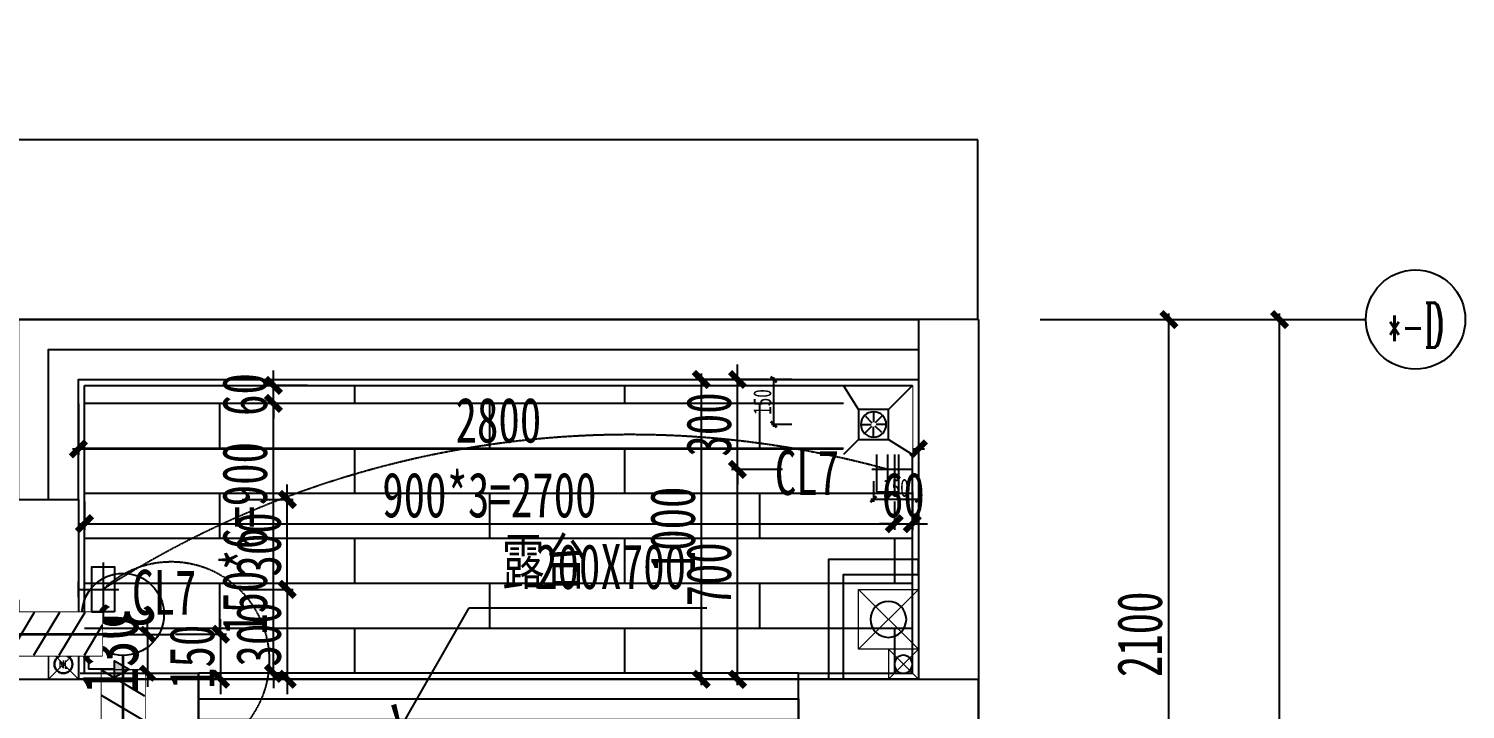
# Model space of a CAD drawing. Extents: x -255202 to 66368, y -6372500 to 603.
# Drawn here: x 61580 to 66368, y -3254287 to -3252017 of the extents above; entities that cross this region are included whole.
import ezdxf
from ezdxf.enums import TextEntityAlignment as Align
from ezdxf.xclip import XClip

# ---------------------------------------------------------------- set-up
doc = ezdxf.new("R2010")
doc.units = 0
doc.header["$LTSCALE"] = 10
doc.header["$MEASUREMENT"] = 0
doc.header["$XCLIPFRAME"] = 2
for name, pattern in [('__DASH', [0.35, 0.25, -0.1]), ('CONTINOUS', [0]), ('DOTE', [2.42, 2, -0.2, 0.02, -0.2]), ('HIDDEN', [0.375, 0.25, -0.125])]:
    doc.linetypes.add(name, pattern=pattern)
for name, color, linetype in [('A-DIM（轴号轴线尺寸）', 3, 'Continuous'), ('A-TEXT（房间空间名称）', 67, 'Continuous'), ('A-WALL（砌体墙）', 7, 'Continuous'), ('A-WIND（门窗）', 8, 'Continuous'), ('A-墙体完成面', 15, 'Continuous'), ('A-门', 251, 'Continuous'), ('AXIS_TEXT', 7, 'Continuous'), ('D-地面材料', 250, 'Continuous'), ('DIM-排水定位', 149, 'Continuous'), ('DIM-灯具定位', 149, 'Continuous'), ('DIM【标注】', 149, 'Continuous'), ('D地面材料标注', 7, 'Continuous'), ('E-开关示意', 34, 'Continuous'), ('G-BEAM_CON', 4, 'Continuous'), ('J-地漏', 67, 'Continuous'), ('J-空调外机', 48, 'HIDDEN'), ('J孔洞标注', 149, 'Continuous'), ('L~2D$0$A-EQU-water(水留洞及注释)', 140, 'Continuous'), ('T-天花造型', 45, 'Continuous'), ('T-灯具、灯带', 13, 'Continuous'), ('W-文字', 67, 'Continuous'), ('墙体定位图', 7, 'Continuous'), ('孔洞', 53, 'Continuous'), ('孔洞标注', 58, 'Continuous'), ('改BL1~2D$0$0-百叶', 2, 'Continuous'), ('改BL1~2D$0$A-EQU-water(水留洞及注释)', 140, 'Continuous'), ('改L~2D$0$0-装饰构件', 32, 'Continuous'), ('改L~2D$0$0-铝板-粗', 140, 'Continuous'), ('改L~2D$0$A-LINE-sec（面层剖线）', 15, 'Continuous')]:
    doc.layers.add(name, color=color, linetype=linetype)
doc.layers.add('L~2D$0$-GPS-辅助', color=252, linetype='Continuous', lineweight=18, plot=False)
doc.layers.add('改BL1~2D$0$-GPS-辅助', color=252, linetype='Continuous', lineweight=18, plot=False)
doc.layers.add('改BL1~2D$0$GPS-辅助', color=252, linetype='Continuous', lineweight=18)
doc.styles.add('_TCH_AXIS', font='COMPLEX', dxfattribs={"bigfont": 'GBCBIG'})
doc.styles.add('arch', font='romans.shx', dxfattribs={"width": 0.75})
doc.styles.add('COMPLEX', font='COMPLEX')
doc.styles.add('L~2D$0$_TCH_DIM', font='SIMPLEX', dxfattribs={"bigfont": 'GBCBIG'})
doc.styles.add('样式222', font='', dxfattribs={"width": 0.7})
doc.styles.add('细黑体', font='', dxfattribs={"width": 0.7})
doc.styles.get('样式222').set_extended_font_data('STXihei')
doc.styles.get('细黑体').set_extended_font_data('STXihei')
doc.dimstyles.new('DK-50', dxfattribs={"dimscale": 50, "dimtxt": 3, "dimasz": 1, "dimexe": 0.4, "dimexo": 0.4, "dimgap": 0.4, "dimtad": 1, "dimtoh": 1, "dimdec": 0, "dimrnd": 5, "dimdsep": 46, "dimtxsty": '样式222', "dimblk": 'ARCHTICK', "dimcen": 3, "dimdle": 0.4, "dimclrd": 149, "dimclre": 149, "dimclrt": 149, "dimadec": 0, "dimazin": 0, "dimtfac": 1, "dimtdec": 0, "dimtix": 1, "dimtmove": 2, "dimatfit": 3, "dimldrblk": 'ARCHTICK', "dimfxl": 3, "dimfxlon": 1, "dimtvp": 1, "dimtolj": 1, "dimtzin": 0, "dimarcsym": 0})
doc.dimstyles.new('TC-DIM', dxfattribs={"dimscale": 0, "dimtxt": 2.5, "dimasz": 1.2, "dimexe": 1.2, "dimexo": 0, "dimgap": 0.5, "dimtad": 1, "dimdec": 0, "dimlfac": -1, "dimzin": 9, "dimdsep": 46, "dimtxsty": 'arch', "dimblk1": 'ARCHTICK', "dimblk2": 'ARCHTICK', "dimsah": 1, "dimcen": 2, "dimdle": 1.2, "dimclrd": 67, "dimclre": 67, "dimclrt": 67, "dimadec": 0, "dimazin": 0, "dimtfac": 1, "dimtdec": 0, "dimtmove": 0, "dimatfit": 3, "dimldrblk": 'ARCHTICK', "dimfxl": 8, "dimtolj": 1, "dimtzin": 0, "dimarcsym": 0})
doc.dimstyles.new('副本 DK-20', dxfattribs={"dimscale": 20, "dimtxt": 3, "dimasz": 1, "dimexe": 0.4, "dimexo": 0.4, "dimgap": 0.4, "dimtad": 1, "dimtoh": 1, "dimdec": 0, "dimrnd": 5, "dimdsep": 46, "dimtxsty": '样式222', "dimblk": 'ARCHTICK', "dimcen": 3, "dimdle": 0.4, "dimclrd": 149, "dimclre": 149, "dimclrt": 149, "dimadec": 0, "dimazin": 0, "dimtfac": 1, "dimtdec": 0, "dimtix": 1, "dimtmove": 2, "dimatfit": 3, "dimldrblk": 'ARCHTICK', "dimfxl": 3, "dimfxlon": 1, "dimtvp": 1, "dimtolj": 1, "dimtzin": 0, "dimarcsym": 0})
doc.dimstyles.new('副本 DK-75', dxfattribs={"dimscale": 75, "dimtxt": 2.5, "dimasz": 0.6, "dimexe": 1, "dimexo": 1, "dimgap": 0.4, "dimtad": 1, "dimdec": 0, "dimrnd": 5, "dimdsep": 46, "dimtxsty": '样式222', "dimblk": 'ARCHTICK', "dimcen": 3, "dimdle": 0.4, "dimclrd": 149, "dimclre": 149, "dimclrt": 149, "dimadec": 0, "dimazin": 0, "dimtfac": 1, "dimtdec": 0, "dimtix": 1, "dimtmove": 2, "dimatfit": 3, "dimldrblk": 'ARCHTICK', "dimfxl": 3, "dimfxlon": 1, "dimtvp": 1, "dimtolj": 1, "dimtzin": 0, "dimarcsym": 0})

# ---------------------------------------------------------------- blocks, each defined once
blk = doc.blocks.new('A$C7E17796C')
at = {"layer": 'T-灯具、灯带'}
for p, q in [((60, 0), (60, 270)), ((240, 165), (-120, 165)), ((7.5, 0), (112.5, 0))]:
    blk.add_line(p, q, dxfattribs=at)
blk.add_lwpolyline([(-90, 240), (-90, 90), (210, 90), (210, 240)], close=True, dxfattribs=at)
blk = doc.blocks.new('_ArchTick')
at = {"color": 0, "linetype": 'ByBlock', "const_width": 0.4}
blk.add_lwpolyline([(-0.5, -0.5), (0.5, 0.5)], dxfattribs=at)
blk = doc.blocks.new('*D199')
at = {"layer": 'Defpoints', "color": 0, "transparency": 16777216}
for p in [(63942.1, -3253487), (64390.1, -3253487), (64098.3, -3254187)]:
    blk.add_point(p, dxfattribs=at)
at = {"layer": 'DIM-灯具定位', "color": 149, "lineweight": -2, "transparency": 16777216}
for p, q in [((64092.1, -3253487), (63922.1, -3253487)), ((63942.1, -3254207), (63942.1, -3253467)), ((64078.3, -3254187), (63922.1, -3254187))]:
    blk.add_line(p, q, dxfattribs=at)
at = {"layer": 'DIM-灯具定位', "color": 149, "lineweight": -2, "transparency": 16777216, "xscale": 50, "yscale": 50, "zscale": 50}
for p, rotation in [((63942.1, -3253487), 90), ((63942.1, -3254187), 270)]:
    blk.add_blockref('_ArchTick', p, dxfattribs=dict(at, rotation=rotation))
at = {"layer": 'DIM-灯具定位', "color": 149, "transparency": 16777216, "insert": (63847.1, -3253837), "char_height": 150, "attachment_point": 5, "rotation": 90, "style": '样式222'}
blk.add_mtext('\\A1;700', dxfattribs=at)
blk = doc.blocks.new('*D200')
at = {"layer": 'Defpoints', "color": 0, "transparency": 16777216}
for p in [(63942.1, -3253187), (64098.3, -3253187), (64390.1, -3253487)]:
    blk.add_point(p, dxfattribs=at)
at = {"layer": 'DIM-灯具定位', "color": 149, "lineweight": -2, "transparency": 16777216}
for p, q in [((63942.1, -3253187), (63942.1, -3253137)), ((64078.3, -3253187), (63922.1, -3253187)), ((63942.1, -3253487), (63942.1, -3253187)), ((64092.1, -3253487), (63922.1, -3253487)), ((63942.1, -3253487), (63942.1, -3253537))]:
    blk.add_line(p, q, dxfattribs=at)
at = {"layer": 'DIM-灯具定位', "color": 149, "lineweight": -2, "transparency": 16777216, "xscale": 50, "yscale": 50, "zscale": 50}
for p, rotation in [((63942.1, -3253187), 270), ((63942.1, -3253487), 90)]:
    blk.add_blockref('_ArchTick', p, dxfattribs=dict(at, rotation=rotation))
at = {"layer": 'DIM-灯具定位', "color": 149, "transparency": 16777216, "insert": (63847.1, -3253337), "char_height": 150, "attachment_point": 5, "rotation": 90, "style": '样式222'}
blk.add_mtext('\\A1;300', dxfattribs=at)
blk = doc.blocks.new('*U92')
at = {"color": 48}
blk.add_lwpolyline([(22.3, -11.7), (22.3, 68.3), (242.3, 68.3), (242.3, -11.7)], close=True, dxfattribs=at)
blk.add_wipeout([(22.3, -11.7), (22.3, 68.3), (242.3, 68.3), (242.3, -11.7)])
at = {"color": 48, "const_width": 5}
blk.add_lwpolyline([(-4.9, 28.8), (289.2, 28.8)], dxfattribs=at)
blk = doc.blocks.new('主卧室孔洞')
at = {"color": 1, "xscale": -1, "rotation": 180}
blk.add_blockref('*U92', (270.8, -8599.9), dxfattribs=at)
at = {"color": 48, "linetype": 'ByBlock'}
for p, q in [((341, -8588.2), (293.1, -8668.2)), ((387.6, -8588.2), (339.7, -8668.2)), ((434.2, -8588.2), (386.3, -8668.2)), ((480.8, -8588.2), (432.9, -8668.2)), ((513.1, -8612.2), (479.6, -8668.2))]:
    blk.add_line(p, q, dxfattribs=at)
blk = doc.blocks.new('WDD')
at = {"layer": '孔洞', "color": 48, "linetype": 'ByBlock', "xscale": 1.80468753947396, "yscale": 1.80468753947396, "zscale": 1.80468753947396}
blk.add_blockref('主卧室孔洞', (-180206.8, -3307052.6, -6.9), dxfattribs=at)
at = {"layer": '孔洞', "color": 48, "linetype": 'ByBlock'}
blk.add_circle((-179863.9, -3322624.7, -6.9), 136.9, dxfattribs=at)
blk = doc.blocks.new('REWDD')
at = {"layer": '孔洞', "color": 48, "style": '样式222', "width": 0.7}
blk.add_text('3', height=187.5, rotation=90, dxfattribs=at).set_placement((-220551.7, -3336586.2), align=Align.RIGHT)
at = {"layer": '孔洞', "linetype": 'ByBlock', "rotation": 90}
blk.add_blockref('WDD', (-3543256.5, -3156772.4, 6.9), dxfattribs=at)
blk = doc.blocks.new('EREDD')
at = {"layer": 'J-空调外机', "linetype": 'ByBlock', "rotation": 270}
blk.add_blockref('REWDD', (3407581.4, -3474589.5), dxfattribs=at)
blk = doc.blocks.new('*D286')
at = {"layer": 'Defpoints', "color": 0, "transparency": 16777216}
for p in [(61594.5, -3254037), (61594.5, -3254167), (61975.5, -3254167)]:
    blk.add_point(p, dxfattribs=at)
at = {"layer": 'J孔洞标注', "color": 149, "lineweight": -2, "transparency": 16777216}
for p, q in [((61975.5, -3254037), (61975.5, -3253992)), ((61750.5, -3254037), (62050.5, -3254037)), ((61975.5, -3254037), (61975.5, -3254167)), ((61750.5, -3254167), (62050.5, -3254167)), ((61975.5, -3254167), (61975.5, -3254212))]:
    blk.add_line(p, q, dxfattribs=at)
at = {"layer": 'J孔洞标注', "color": 149, "lineweight": -2, "transparency": 16777216, "xscale": 45, "yscale": 45, "zscale": 45}
for p, rotation in [((61975.5, -3254037), 270), ((61975.5, -3254167), 90)]:
    blk.add_blockref('_ArchTick', p, dxfattribs=dict(at, rotation=rotation))
at = {"layer": 'J孔洞标注', "color": 149, "transparency": 16777216, "insert": (61851.8, -3254102), "char_height": 187.5, "attachment_point": 5, "rotation": 90, "style": '样式222'}
blk.add_mtext('\\A1;130', dxfattribs=at)
blk = doc.blocks.new('L~2D$0$A$C0B5C7788')
at = {"layer": 'L~2D$0$-GPS-辅助'}
for p, q in [((-100, 100), (100, -100)), ((100, 100), (-100, -100))]:
    blk.add_line(p, q, dxfattribs=at)
blk.add_lwpolyline([(-100, -100), (100, -100), (100, 100), (-100, 100)], close=True, dxfattribs=at)
blk = doc.blocks.new('z')
at = {"color": 67}
blk.add_line((0, 0), (-1, 0), dxfattribs=at)
blk.add_lwpolyline([(-0.972, 0.974, 0.299, 0.174, 0), (0, 0, 0.174, 0.299, 0), (-0.972, -0.974, 0.299, 0.299, 0)], format="xyseb", dxfattribs=at)
blk = doc.blocks.new('*D685')
at = {"layer": 'Defpoints', "color": 0, "transparency": 16777216}
for p in [(59145.1, 0), (59145.1, 0), (62145.1, -3265087)]:
    blk.add_point(p, dxfattribs=at)
at = {"layer": '墙体定位图', "color": 149, "lineweight": -2, "transparency": 16777216}
for p, q in [((62165.1, 0), (59125.1, 0)), ((59145.1, 0), (59145.1, 20)), ((62145.1, -150), (62145.1, 20))]:
    blk.add_line(p, q, dxfattribs=at)
at = {"layer": '墙体定位图', "color": 149, "lineweight": -2, "transparency": 16777216, "xscale": 50, "yscale": 50, "zscale": 50, "rotation": 180}
blk.add_blockref('_ArchTick', (59145.1, 0), dxfattribs=at)
at = {"layer": '墙体定位图', "color": 149, "lineweight": -2, "transparency": 16777216, "xscale": 50, "yscale": 50, "zscale": 50}
blk.add_blockref('_ArchTick', (62145.1, 0), dxfattribs=at)
at = {"layer": '墙体定位图', "color": 149, "transparency": 16777216, "insert": (60645.1, 95), "char_height": 150, "attachment_point": 5, "style": '样式222'}
blk.add_mtext('\\A1;3000', dxfattribs=at)
blk = doc.blocks.new('*D695')
at = {"layer": 'Defpoints', "color": 0, "transparency": 16777216}
for p in [(61545.1, 230.9), (62645.1, 0), (61545.1, -3260687.1)]:
    blk.add_point(p, dxfattribs=at)
at = {"layer": '墙体定位图', "color": 149, "lineweight": -2, "transparency": 16777216}
for p, q in [((61545.1, 80.9), (61545.1, 250.9)), ((62645.1, 80.9), (62645.1, 250.9)), ((62665.1, 230.9), (61525.1, 230.9))]:
    blk.add_line(p, q, dxfattribs=at)
at = {"layer": '墙体定位图', "color": 149, "lineweight": -2, "transparency": 16777216, "xscale": 50, "yscale": 50, "zscale": 50, "rotation": 180}
blk.add_blockref('_ArchTick', (61545.1, 230.9), dxfattribs=at)
at = {"layer": '墙体定位图', "color": 149, "lineweight": -2, "transparency": 16777216, "xscale": 50, "yscale": 50, "zscale": 50}
blk.add_blockref('_ArchTick', (62645.1, 230.9), dxfattribs=at)
at = {"layer": '墙体定位图', "color": 149, "transparency": 16777216, "insert": (62095.1, 325.9), "char_height": 150, "attachment_point": 5, "style": '样式222'}
blk.add_mtext('\\A1;1100', dxfattribs=at)
blk = doc.blocks.new('*D699')
at = {"layer": 'Defpoints', "color": 0, "transparency": 16777216}
for p in [(62845.1, 0), (62845.1, -3259988.5), (64425.1, -3260087)]:
    blk.add_point(p, dxfattribs=at)
at = {"layer": '墙体定位图', "color": 149, "lineweight": -2, "transparency": 16777216}
for p, q in [((62845.1, -3259838.5), (62845.1, -3260008.5)), ((64445.1, -3259988.5), (62825.1, -3259988.5)), ((64425.1, -3260067), (64425.1, -3259968.5))]:
    blk.add_line(p, q, dxfattribs=at)
at = {"layer": '墙体定位图', "color": 149, "lineweight": -2, "transparency": 16777216, "xscale": 50, "yscale": 50, "zscale": 50, "rotation": 180}
blk.add_blockref('_ArchTick', (62845.1, -3259988.5), dxfattribs=at)
at = {"layer": '墙体定位图', "color": 149, "lineweight": -2, "transparency": 16777216, "xscale": 50, "yscale": 50, "zscale": 50}
blk.add_blockref('_ArchTick', (64425.1, -3259988.5), dxfattribs=at)
at = {"layer": '墙体定位图', "color": 149, "transparency": 16777216, "insert": (63635.1, -3259893.5), "char_height": 150, "attachment_point": 5, "style": '样式222'}
blk.add_mtext('\\A1;1580', dxfattribs=at)
blk = doc.blocks.new('*D714')
at = {"layer": 'Defpoints', "color": 0, "transparency": 16777216}
for p in [(61745.1, -3253189), (64545.1, -3253189), (64545.1, -3253418.5)]:
    blk.add_point(p, dxfattribs=at)
at = {"layer": '墙体定位图', "color": 149, "lineweight": -2, "transparency": 16777216}
for p, q in [((61745.1, -3253268.5), (61745.1, -3253438.5)), ((64545.1, -3253268.5), (64545.1, -3253438.5)), ((61725.1, -3253418.5), (64565.1, -3253418.5))]:
    blk.add_line(p, q, dxfattribs=at)
at = {"layer": '墙体定位图', "color": 149, "lineweight": -2, "transparency": 16777216, "xscale": 50, "yscale": 50, "zscale": 50, "rotation": 180}
blk.add_blockref('_ArchTick', (61745.1, -3253418.5), dxfattribs=at)
at = {"layer": '墙体定位图', "color": 149, "lineweight": -2, "transparency": 16777216, "xscale": 50, "yscale": 50, "zscale": 50}
blk.add_blockref('_ArchTick', (64545.1, -3253418.5), dxfattribs=at)
at = {"layer": '墙体定位图', "color": 149, "transparency": 16777216, "insert": (63145.1, -3253323.5), "char_height": 150, "attachment_point": 5, "style": '样式222'}
blk.add_mtext('\\A1;2800', dxfattribs=at)
blk = doc.blocks.new('*D724')
at = {"layer": 'Defpoints', "color": 0, "transparency": 16777216}
for p in [(61345.1, -3253787), (61545.1, -3253787), (61345.1, -3254071.5)]:
    blk.add_point(p, dxfattribs=at)
at = {"layer": '墙体定位图', "color": 149, "lineweight": -2, "transparency": 16777216}
for p, q in [((61345.1, -3253921.5), (61345.1, -3254091.5)), ((61545.1, -3253921.5), (61545.1, -3254091.5)), ((61345.1, -3254071.5), (61295.1, -3254071.5)), ((61545.1, -3254071.5), (61345.1, -3254071.5)), ((61545.1, -3254071.5), (61595.1, -3254071.5))]:
    blk.add_line(p, q, dxfattribs=at)
at = {"layer": '墙体定位图', "color": 149, "lineweight": -2, "transparency": 16777216, "xscale": 50, "yscale": 50, "zscale": 50}
blk.add_blockref('_ArchTick', (61345.1, -3254071.5), dxfattribs=at)
at = {"layer": '墙体定位图', "color": 149, "lineweight": -2, "transparency": 16777216, "xscale": 50, "yscale": 50, "zscale": 50, "rotation": 180}
blk.add_blockref('_ArchTick', (61545.1, -3254071.5), dxfattribs=at)
at = {"layer": '墙体定位图', "color": 149, "transparency": 16777216, "insert": (61445.1, -3253976.5), "char_height": 150, "attachment_point": 5, "style": '样式222'}
blk.add_mtext('\\A1;200', dxfattribs=at)
blk = doc.blocks.new('*U592')
at = {"layer": '改L~2D$0$0-装饰构件'}
for p, q in [((75, 900), (75, -900)), ((125, 900), (125, -900))]:
    blk.add_line(p, q, dxfattribs=at)
at = {"layer": '改L~2D$0$A-LINE-sec（面层剖线）'}
blk.add_lwpolyline([(-125, 900), (-25, 800), (75, -900)], dxfattribs=at)
blk = doc.blocks.new('*U593')
at = {"color": 0, "linetype": 'ByBlock', "lineweight": -2}
blk.add_blockref('*U592', (-2500, 0), dxfattribs=at)
blk = doc.blocks.new('改L~2D$0$A$C49EA4756')
at = {"layer": '改L~2D$0$0-铝板-粗'}
for points in [[(-6200, 2600), (0, 2600), (0, 0), (-6200, 0)], [(-6000, 2000), (-200, 2000), (-200, 200), (-6000, 200)]]:
    blk.add_lwpolyline(points, close=True, dxfattribs=at)
blk.add_blockref('*U593', (-450, 1100))
blk = doc.blocks.new('*D923')
at = {"layer": 'Defpoints', "color": 0, "transparency": 16777216}
for p in [(63821.7, -3253187), (64213.2, -3253187), (64145.1, -3254187)]:
    blk.add_point(p, dxfattribs=at)
at = {"layer": '墙体定位图', "color": 149, "lineweight": -2, "transparency": 16777216}
for p, q in [((63971.7, -3253187), (63801.7, -3253187)), ((63821.7, -3254207), (63821.7, -3253167)), ((63971.7, -3254187), (63801.7, -3254187))]:
    blk.add_line(p, q, dxfattribs=at)
at = {"layer": '墙体定位图', "color": 149, "lineweight": -2, "transparency": 16777216, "xscale": 50, "yscale": 50, "zscale": 50}
for p, rotation in [((63821.7, -3253187), 90), ((63821.7, -3254187), 270)]:
    blk.add_blockref('_ArchTick', p, dxfattribs=dict(at, rotation=rotation))
at = {"layer": '墙体定位图', "color": 149, "transparency": 16777216, "insert": (63726.7, -3253687), "char_height": 150, "attachment_point": 5, "rotation": 90, "style": '样式222'}
blk.add_mtext('\\A1;1000', dxfattribs=at)
blk = doc.blocks.new('67I7UY')
at = {"color": 67, "linetype": 'ByBlock'}
for p, q in [((49121.653, -8573.512), (49123.653, -8573.512)), ((49121.653, -8575.512), (49121.653, -8573.512)), ((49123.653, -8573.512), (49123.653, -8575.512)), ((49123.653, -8575.512), (49121.653, -8575.512))]:
    blk.add_line(p, q, dxfattribs=at)
at = {"color": 8}
for p, q in [((49121.895, -8574.515), (49122.509, -8574.515)), ((49122.122, -8573.967), (49122.556, -8574.401)), ((49122.122, -8575.062), (49122.556, -8574.628)), ((49122.669, -8573.74), (49122.669, -8574.354)), ((49122.669, -8575.289), (49122.669, -8574.675)), ((49123.217, -8573.967), (49122.783, -8574.401)), ((49123.217, -8575.062), (49122.783, -8574.628)), ((49123.443, -8574.515), (49122.83, -8574.515))]:
    blk.add_line(p, q, dxfattribs=at)
at = {"color": 67}
blk.add_circle((49122.669, -8574.515), 0.845, dxfattribs=at)
blk = doc.blocks.new('改BL1~2D$0$A$C0B5C7788')
at = {"layer": '改BL1~2D$0$GPS-辅助'}
for p, q in [((-100, 100), (100, -100)), ((100, 100), (-100, -100))]:
    blk.add_line(p, q, dxfattribs=at)
blk.add_lwpolyline([(-100, -100), (100, -100), (100, 100), (-100, 100)], close=True, dxfattribs=at)
blk = doc.blocks.new('A$C5D4042C0')
at = {"layer": '改BL1~2D$0$0-百叶'}
blk.add_lwpolyline([(0, 11300), (300, 11300), (300, 10900), (250, 10900), (250, 11250), (0, 11250)], close=True, dxfattribs=at)
at = {"layer": '改BL1~2D$0$A-EQU-water(水留洞及注释)', "linetype": 'Continuous'}
for centre, radius in [((100, 11100), 60), ((50, 10950), 30), ((2850, 10950), 30)]:
    blk.add_circle(centre, radius, dxfattribs=at)
at = {"layer": '改BL1~2D$0$-GPS-辅助'}
blk.add_blockref('改BL1~2D$0$A$C0B5C7788', (100, 11100), dxfattribs=at)
at = {"layer": '改BL1~2D$0$-GPS-辅助', "xscale": -0.5, "yscale": 0.5, "zscale": 0.5, "rotation": 359.9974983528217}
for p in [(50, 10950), (2850, 10950)]:
    blk.add_blockref('改BL1~2D$0$A$C0B5C7788', p, dxfattribs=at)
blk = doc.blocks.new('A$C03CB6761')
at = {"layer": 'W-文字', "ltscale": 0.3}
h = blk.add_hatch(color=6, dxfattribs=at)
h.paths.add_polyline_path([(0.65, 3.82), (0, 2.69), (1.3, 2.69)])
h.paths.add_polyline_path([(3.82, 0.65), (2.69, 0), (2.69, 1.3)])
at = {"layer": 'W-文字', "color": 6, "ltscale": 0.3}
for p in [(0.65, 2.69), (2.69, 0.65)]:
    blk.add_line(p, (0.65, 0.65), dxfattribs=at)
for points in [[(0.65, 3.82), (0, 2.69), (1.3, 2.69)], [(3.82, 0.65), (2.69, 0), (2.69, 1.3)]]:
    blk.add_lwpolyline(points, close=True, dxfattribs=at)
blk = doc.blocks.new('A$C0ACD4D3F')
at = {"layer": 'W-文字', "color": 6, "ltscale": 0.3, "xscale": 0.7111655428107173, "yscale": 0.7111655428107173, "zscale": 0.7111655428107173, "rotation": 90.00001099863877}
blk.add_blockref('A$C03CB6761', (-1.271, -1.038), dxfattribs=at)
blk = doc.blocks.new('*D1067')
at = {"layer": 'Defpoints', "color": 0, "transparency": 16777216}
for p in [(64395.1, -3253387), (64545.1, -3253387), (64545.1, -3253586.5)]:
    blk.add_point(p, dxfattribs=at)
at = {"layer": 'DIM-排水定位', "color": 149, "lineweight": -2, "transparency": 16777216}
for p, q in [((64395.1, -3253526.5), (64395.1, -3253594.5)), ((64545.1, -3253526.5), (64545.1, -3253594.5)), ((64387.1, -3253586.5), (64553.1, -3253586.5))]:
    blk.add_line(p, q, dxfattribs=at)
at = {"layer": 'DIM-排水定位', "color": 149, "lineweight": -2, "transparency": 16777216, "xscale": 20, "yscale": 20, "zscale": 20, "rotation": 180}
blk.add_blockref('_ArchTick', (64395.1, -3253586.5), dxfattribs=at)
at = {"layer": 'DIM-排水定位', "color": 149, "lineweight": -2, "transparency": 16777216, "xscale": 20, "yscale": 20, "zscale": 20}
blk.add_blockref('_ArchTick', (64545.1, -3253586.5), dxfattribs=at)
at = {"layer": 'DIM-排水定位', "color": 149, "transparency": 16777216, "insert": (64470.1, -3253548.5), "char_height": 60, "attachment_point": 5, "style": '样式222'}
blk.add_mtext('\\A1;150', dxfattribs=at)
blk = doc.blocks.new('*D1068')
at = {"layer": 'Defpoints', "color": 0, "transparency": 16777216}
for p in [(64063.2, -3253187), (64345.1, -3253187), (64345.1, -3253337)]:
    blk.add_point(p, dxfattribs=at)
at = {"layer": 'DIM-排水定位', "color": 149, "lineweight": -2, "transparency": 16777216}
for p, q in [((64123.2, -3253187), (64055.2, -3253187)), ((64063.2, -3253345), (64063.2, -3253179)), ((64123.2, -3253337), (64055.2, -3253337))]:
    blk.add_line(p, q, dxfattribs=at)
at = {"layer": 'DIM-排水定位', "color": 149, "lineweight": -2, "transparency": 16777216, "xscale": 20, "yscale": 20, "zscale": 20}
for p, rotation in [((64063.2, -3253187), 90), ((64063.2, -3253337), 270)]:
    blk.add_blockref('_ArchTick', p, dxfattribs=dict(at, rotation=rotation))
at = {"layer": 'DIM-排水定位', "color": 149, "transparency": 16777216, "insert": (64025.2, -3253262), "char_height": 60, "attachment_point": 5, "rotation": 90, "style": '样式222'}
blk.add_mtext('\\A1;150', dxfattribs=at)
blk = doc.blocks.new('*D1110')
at = {"layer": 'Defpoints', "color": 0, "transparency": 16777216}
for p in [(61745.1, -3253587), (62441.3, -3253587), (61745.1, -3253887)]:
    blk.add_point(p, dxfattribs=at)
at = {"layer": 'DIM-灯具定位', "color": 149, "lineweight": -2, "transparency": 16777216}
for p, q in [((62441.3, -3253587), (62441.3, -3253537)), ((62291.3, -3253587), (62461.3, -3253587)), ((62441.3, -3253887), (62441.3, -3253587)), ((62291.3, -3253887), (62461.3, -3253887)), ((62441.3, -3253887), (62441.3, -3253937))]:
    blk.add_line(p, q, dxfattribs=at)
at = {"layer": 'DIM-灯具定位', "color": 149, "lineweight": -2, "transparency": 16777216, "xscale": 50, "yscale": 50, "zscale": 50}
for p, rotation in [((62441.3, -3253587), 270), ((62441.3, -3253887), 90)]:
    blk.add_blockref('_ArchTick', p, dxfattribs=dict(at, rotation=rotation))
at = {"layer": 'DIM-灯具定位', "color": 149, "transparency": 16777216, "insert": (62346.3, -3253737), "char_height": 150, "attachment_point": 5, "rotation": 90, "style": '样式222'}
blk.add_mtext('\\A1;300', dxfattribs=at)
blk = doc.blocks.new('*D1111')
at = {"layer": 'Defpoints', "color": 0, "transparency": 16777216}
for p in [(61745.1, -3253887), (61745.1, -3254187), (62441.3, -3254187)]:
    blk.add_point(p, dxfattribs=at)
at = {"layer": 'DIM-灯具定位', "color": 149, "lineweight": -2, "transparency": 16777216}
for p, q in [((62441.3, -3253887), (62441.3, -3253837)), ((62291.3, -3253887), (62461.3, -3253887)), ((62441.3, -3253887), (62441.3, -3254187)), ((62291.3, -3254187), (62461.3, -3254187)), ((62441.3, -3254187), (62441.3, -3254237))]:
    blk.add_line(p, q, dxfattribs=at)
at = {"layer": 'DIM-灯具定位', "color": 149, "lineweight": -2, "transparency": 16777216, "xscale": 50, "yscale": 50, "zscale": 50}
for p, rotation in [((62441.3, -3253887), 270), ((62441.3, -3254187), 90)]:
    blk.add_blockref('_ArchTick', p, dxfattribs=dict(at, rotation=rotation))
at = {"layer": 'DIM-灯具定位', "color": 149, "transparency": 16777216, "insert": (62346.3, -3254037), "char_height": 150, "attachment_point": 5, "rotation": 90, "style": '样式222'}
blk.add_mtext('\\A1;300', dxfattribs=at)
blk = doc.blocks.new('*D1140')
at = {"layer": 'Defpoints', "color": 0, "transparency": 16777216}
for p in [(61765.1, -3253573.5), (64465.1, -3253573.5), (64465.1, -3253668)]:
    blk.add_point(p, dxfattribs=at)
at = {"layer": 'D地面材料标注', "color": 149, "lineweight": -2, "transparency": 16777216}
for p, q in [((61765.1, -3253593.5), (61765.1, -3253688)), ((64465.1, -3253593.5), (64465.1, -3253688)), ((61745.1, -3253668), (64485.1, -3253668))]:
    blk.add_line(p, q, dxfattribs=at)
at = {"layer": 'D地面材料标注', "color": 149, "lineweight": -2, "transparency": 16777216, "xscale": 50, "yscale": 50, "zscale": 50}
for p, rotation in [((61765.1, -3253668), 179.9998976817997), ((64465.1, -3253668), 359.9998976817997)]:
    blk.add_blockref('_ArchTick', p, dxfattribs=dict(at, rotation=rotation))
at = {"layer": 'D地面材料标注', "color": 149, "transparency": 16777216, "insert": (63115.1, -3253573), "char_height": 150, "attachment_point": 5, "rotation": 359.9999, "style": '样式222'}
blk.add_mtext('\\A1;900*3=2700', dxfattribs=at)
blk = doc.blocks.new('*D1141')
at = {"layer": 'Defpoints', "color": 0, "transparency": 16777216}
for p in [(64525.1, -3253541.5), (64465.1, -3253573.5), (64525.1, -3253668)]:
    blk.add_point(p, dxfattribs=at)
at = {"layer": 'D地面材料标注', "color": 149, "lineweight": -2, "transparency": 16777216}
for p, q in [((64465.1, -3253593.5), (64465.1, -3253688)), ((64525.1, -3253561.5), (64525.1, -3253688)), ((64465.1, -3253668), (64415.1, -3253668)), ((64465.1, -3253668), (64525.1, -3253668)), ((64525.1, -3253668), (64575.1, -3253668))]:
    blk.add_line(p, q, dxfattribs=at)
at = {"layer": 'D地面材料标注', "color": 149, "lineweight": -2, "transparency": 16777216, "xscale": 50, "yscale": 50, "zscale": 50}
for p, rotation in [((64465.1, -3253668), 359.9998465341871), ((64525.1, -3253668), 179.9998465341871)]:
    blk.add_blockref('_ArchTick', p, dxfattribs=dict(at, rotation=rotation))
at = {"layer": 'D地面材料标注', "color": 149, "transparency": 16777216, "insert": (64495.1, -3253573), "char_height": 150, "attachment_point": 5, "rotation": 359.9998, "style": '样式222'}
blk.add_mtext('\\A1;60', dxfattribs=at)
blk = doc.blocks.new('*D1138')
at = {"layer": 'Defpoints', "color": 0, "transparency": 16777216}
for p in [(62395.2, -3253267), (62580.2, -3253267), (62580.2, -3254167)]:
    blk.add_point(p, dxfattribs=at)
at = {"layer": 'D地面材料标注', "color": 149, "lineweight": -2, "transparency": 16777216}
for p, q in [((62395.2, -3253267), (62395.2, -3253217)), ((62545.2, -3253267), (62375.2, -3253267)), ((62395.2, -3254167), (62395.2, -3253267)), ((62545.2, -3254167), (62375.2, -3254167)), ((62395.2, -3254167), (62395.2, -3254217))]:
    blk.add_line(p, q, dxfattribs=at)
at = {"layer": 'D地面材料标注', "color": 149, "lineweight": -2, "transparency": 16777216, "xscale": 50, "yscale": 50, "zscale": 50}
for p, rotation in [((62395.2, -3253267), 270), ((62395.2, -3254167), 90)]:
    blk.add_blockref('_ArchTick', p, dxfattribs=dict(at, rotation=rotation))
at = {"layer": 'D地面材料标注', "color": 149, "transparency": 16777216, "insert": (62300.2, -3253717), "char_height": 150, "attachment_point": 5, "rotation": 90, "style": '样式222'}
blk.add_mtext('\\A1;150*6=900', dxfattribs=at)
blk = doc.blocks.new('*D1139')
at = {"layer": 'Defpoints', "color": 0, "transparency": 16777216}
for p in [(62395.2, -3253207), (62528.7, -3253207), (62520.2, -3253267)]:
    blk.add_point(p, dxfattribs=at)
at = {"layer": 'D地面材料标注', "color": 149, "lineweight": -2, "transparency": 16777216}
for p, q in [((62395.2, -3253207), (62395.2, -3253157)), ((62508.7, -3253207), (62375.2, -3253207)), ((62395.2, -3253267), (62395.2, -3253207)), ((62500.2, -3253267), (62375.2, -3253267)), ((62395.2, -3253267), (62395.2, -3253317))]:
    blk.add_line(p, q, dxfattribs=at)
at = {"layer": 'D地面材料标注', "color": 149, "lineweight": -2, "transparency": 16777216, "xscale": 50, "yscale": 50, "zscale": 50}
for p, rotation in [((62395.2, -3253207), 270), ((62395.2, -3253267), 90)]:
    blk.add_blockref('_ArchTick', p, dxfattribs=dict(at, rotation=rotation))
at = {"layer": 'D地面材料标注', "color": 149, "transparency": 16777216, "insert": (62300.2, -3253237), "char_height": 150, "attachment_point": 5, "rotation": 90, "style": '样式222'}
blk.add_mtext('\\A1;60', dxfattribs=at)
blk = doc.blocks.new('_AXISO')
blk.add_circle((0, 0), 0.5)
at = {"layer": 'AXIS_TEXT', "style": 'COMPLEX', "width": 1.041667}
blk.add_attdef('A', text='', height=0.56, dxfattribs=at).set_placement((-0.25, -0.28), (0.25, -0.28), align=Align.FIT)
blk = doc.blocks.new('*D1164')
at = {"layer": 'Defpoints', "color": 0, "transparency": 16777216}
for p in [(-100980.6, -3184984.5), (-100182.6, -3184984.5), (-100980.6, -3197184.5)]:
    blk.add_point(p, dxfattribs=at)
at = {"layer": 'DIM【标注】', "color": 149, "lineweight": -2, "transparency": 16777216}
for p, q in [((-100182.6, -3197204.5), (-100182.6, -3184964.5)), ((-100332.6, -3184984.5), (-100162.6, -3184984.5)), ((-100332.6, -3197184.5), (-100162.6, -3197184.5))]:
    blk.add_line(p, q, dxfattribs=at)
at = {"layer": 'DIM【标注】', "color": 149, "lineweight": -2, "transparency": 16777216, "xscale": 50, "yscale": 50, "zscale": 50}
for p, rotation in [((-100182.6, -3184984.5), 90), ((-100182.6, -3197184.5), 270)]:
    blk.add_blockref('_ArchTick', p, dxfattribs=dict(at, rotation=rotation))
at = {"layer": 'DIM【标注】', "color": 149, "transparency": 16777216, "insert": (-100279.4, -3191084.5), "char_height": 150, "attachment_point": 5, "rotation": 90, "style": '样式222'}
blk.add_mtext('\\A1;12200', dxfattribs=at)
blk = doc.blocks.new('*D1167')
at = {"layer": 'Defpoints', "color": 0, "transparency": 16777216}
for p in [(-100980.6, -3184984.5), (-100551.3, -3184984.5), (-100980.6, -3187084.5)]:
    blk.add_point(p, dxfattribs=at)
at = {"layer": 'DIM【标注】', "color": 149, "lineweight": -2, "transparency": 16777216}
for p, q in [((-100551.3, -3187104.5), (-100551.3, -3184964.5)), ((-100701.3, -3184984.5), (-100531.3, -3184984.5)), ((-100701.3, -3187084.5), (-100531.3, -3187084.5))]:
    blk.add_line(p, q, dxfattribs=at)
at = {"layer": 'DIM【标注】', "color": 149, "lineweight": -2, "transparency": 16777216, "xscale": 50, "yscale": 50, "zscale": 50}
for p, rotation in [((-100551.3, -3184984.5), 90), ((-100551.3, -3187084.5), 270)]:
    blk.add_blockref('_ArchTick', p, dxfattribs=dict(at, rotation=rotation))
at = {"layer": 'DIM【标注】', "color": 149, "transparency": 16777216, "insert": (-100648.1, -3186034.5), "char_height": 150, "attachment_point": 5, "rotation": 90, "style": '样式222'}
blk.add_mtext('\\A1;2100', dxfattribs=at)
blk = doc.blocks.new('*D1228')
at = {"layer": 'Defpoints', "color": 0, "transparency": 16777216}
for p in [(61909, -3254036.7), (61909, -3254187), (62219, -3254187)]:
    blk.add_point(p, dxfattribs=at)
at = {"layer": '孔洞标注', "color": 149, "lineweight": -2, "transparency": 16777216}
for p, q in [((62219, -3254036.7), (62219, -3253986.7)), ((62069, -3254036.7), (62239, -3254036.7)), ((62219, -3254036.7), (62219, -3254187)), ((62069, -3254187), (62239, -3254187)), ((62219, -3254187), (62219, -3254237))]:
    blk.add_line(p, q, dxfattribs=at)
at = {"layer": '孔洞标注', "color": 149, "lineweight": -2, "transparency": 16777216, "xscale": 50, "yscale": 50, "zscale": 50}
for p, rotation in [((62219, -3254036.7), 270), ((62219, -3254187), 90)]:
    blk.add_blockref('_ArchTick', p, dxfattribs=dict(at, rotation=rotation))
at = {"layer": '孔洞标注', "color": 149, "transparency": 16777216, "insert": (62124, -3254111.9), "char_height": 150, "attachment_point": 5, "rotation": 90, "style": '样式222'}
blk.add_mtext('\\A1;150', dxfattribs=at)
blk = doc.blocks.new('fgdgdgd')
at = {"layer": 'G-BEAM_CON', "linetype": 'Continuous'}
for p, q in [((168052.6, 70124.8), (161652.6, 70124.8)), ((168052.6, 69324.8), (168052.6, 70124.8))]:
    blk.add_line(p, q, dxfattribs=at)
at = {"layer": 'W-文字', "style": '细黑体', "width": 0.7}
blk.add_text('200X700', height=150, dxfattribs=at).set_placement((166578.2, 70426.2))
at = {"layer": 'W-文字'}
blk.add_leader([(166125.2, 69960.8), (166355.5, 70363.4), (167147.8, 70363.4)], dimstyle='TC-DIM', override={"dimscale": 50, "dimtad": 0, "dimldrblk": 'z'}, dxfattribs=at)
blk = doc.blocks.new('bz2')
at = {"layer": 'DIM【标注】'}
blk.add_line((-100980.6, -3184984.5), (-99894.7, -3184984.5), dxfattribs=at)
ref = blk.add_blockref('_AXISO', (-99729.1, -3184984.5), dxfattribs=dict(at, xscale=331.2, yscale=331.2, zscale=331.2))
ref.add_attrib('A', '*-D', dxfattribs={"layer": 'A-DIM（轴号轴线尺寸）', "height": 150, "style": '_TCH_AXIS', "width": 0.444571}).set_placement((-99822.7, -3185078.2), (-99635.4, -3185078.2), align=Align.FIT)
for p1, distance, picture, middle in [((-100980.6, -3197184.5), -798.1, '*D1164', (-100279.4, -3191084.5)), ((-100980.6, -3187084.5), -429.4, '*D1167', (-100648.1, -3186034.5))]:
    dim = blk.add_aligned_dim(p1=p1, p2=(-100980.6, -3184984.5), distance=distance, dimstyle='DK-50', dxfattribs=at)
    dim.commit()
    dim.dimension.update_dxf_attribs({"geometry": picture, "text_midpoint": middle})

msp = doc.modelspace()

# ---------------------------------------------------------------- linework, layer by layer
at = {"layer": 'A-WALL（砌体墙）'}
for p, q in [((64545.1, -3252987), (64545.1, -3254187)), ((64745.1, -3252987), (64545.1, -3252987)), ((64745.1, -3252987), (64745.1, -3254287)), ((61545.1, -3253587), (61745.1, -3253587)), ((61745.1, -3253587), (61745.1, -3254187)), ((62145.1, -3254187), (62145.1, -3254387)), ((64145.1, -3254387), (64145.1, -3254187)), ((64145.1, -3254187), (64545.1, -3254187)), ((64745.1, -3254287), (64745.1, -3256587))]:
    msp.add_line(p, q, dxfattribs=at)
at = {"layer": 'A-WIND（门窗）'}
for points in [[(61545.1, -3253587), (61545.1, -3252987), (64545.1, -3252987)], [(61645.1, -3253587), (61645.1, -3253087), (64545.1, -3253087)], [(61745.1, -3253587), (61745.1, -3253187), (64545.1, -3253187)]]:
    msp.add_lwpolyline(points, dxfattribs=at)
at = {"layer": 'A-墙体完成面'}
for p, q in [((62145.1, -3254187), (62145.1, -3254167.4)), ((64145.1, -3254407), (64145.1, -3254167))]:
    msp.add_line(p, q, dxfattribs=at)
msp.add_lwpolyline([(64145.1, -3254167), (64525.1, -3254167), (64525.1, -3253207)], dxfattribs=at)
at = {"layer": 'A-门'}
msp.add_line((64245.1, -3254167), (62145.4, -3254167.4), dxfattribs=at)
at = {"layer": 'D-地面材料'}
for p, q in [((62665.1, -3253207), (62665.1, -3253267)), ((63565.1, -3253207), (63565.1, -3253267)), ((62215.1, -3253267), (62215.1, -3253417)), ((63115.1, -3253267), (63115.1, -3253417)), ((64015.1, -3253267), (64015.1, -3253417)), ((62665.1, -3253417), (62665.1, -3253567)), ((63565.1, -3253417), (63565.1, -3253567)), ((64525.1, -3253567), (61765.1, -3253567)), ((62215.1, -3253567), (62215.1, -3253717)), ((63115.1, -3253567), (63115.1, -3253717)), ((64015.1, -3253567), (64015.1, -3253717)), ((64525.1, -3253717), (61765.1, -3253717)), ((62665.1, -3253717), (62665.1, -3253867)), ((63565.1, -3253717), (63565.1, -3253867)), ((64465.1, -3253717), (64465.1, -3253867)), ((62215.1, -3253867), (62215.1, -3254017)), ((63115.1, -3253867), (63115.1, -3254017)), ((64015.1, -3253867), (64015.1, -3254017)), ((62665.1, -3254017), (62665.1, -3254167)), ((63565.1, -3254017), (63565.1, -3254167)), ((64465.1, -3254017), (64465.1, -3254167)), ((64545.1, -3254187), (62085.1, -3254187))]:
    msp.add_line(p, q, dxfattribs=at)
for points in [[(64145.1, -3254167), (62145.1, -3254167), (62145.1, -3254407), (64145.1, -3254407)], [(64145.1, -3254322.5), (62145.1, -3254322.5), (62145.1, -3254251.6), (64145.1, -3254251.6)]]:
    msp.add_lwpolyline(points, close=True, dxfattribs=at)
at = {"layer": 'E-开关示意', "linetype": '__DASH', "ltscale": 0.5}
msp.add_arc((63582.7, -3256613), 3242.1, 74.619, 122.7746, dxfattribs=at)
at = {"layer": 'L~2D$0$A-EQU-water(水留洞及注释)', "linetype": 'Continuous'}
msp.add_circle((61695.1, -3254136.9), 30, dxfattribs=at)
at = {"layer": 'T-天花造型', "linetype": 'ByBlock'}
msp.add_lwpolyline([(62144.9, -3254407), (64145.1, -3254407), (64145.1, -3254167), (62145.3, -3254167)], close=True, dxfattribs=at)

# ---------------------------------------------------------------- block references
ref = msp.add_blockref('改L~2D$0$A$C49EA4756', (58543, -3254987), dxfattribs=dict(xscale=-1))
XClip(ref).set_block_clipping_path([(-6200.0000000017, 2000.0000000216), (-3000.0000000022, 2000.0000000216), (-3000.0000000017, 1400.0000000216), (199.9999999983, 1400.0000000216), (199.9999999983, 2700.0000000216), (-6200.0000000017, 2700.0000000216), (-6200.0000000017, 2600.0000000029)])
at = {"layer": 'T-灯具、灯带', "linetype": 'ByBlock', "extrusion": (0, 0, -1), "xscale": -0.5, "yscale": 0.5, "zscale": -0.5, "rotation": 270}
msp.add_blockref('A$C7E17796C', (-64525.1, -3253517), dxfattribs=at)

# ---------------------------------------------------------------- texts
at = {"layer": 'A-TEXT（房间空间名称）', "style": '细黑体', "width": 0.7}
msp.add_text('露台', height=150, rotation=360, dxfattribs=at).set_placement((63156.4, -3253869))
at = {"layer": 'Defpoints', "style": 'L~2D$0$_TCH_DIM', "width": 0.705882}
msp.add_text('NL', height=25.5, rotation=359.9975, dxfattribs=at).set_placement((61680.5, -3254149.8))
at = {"layer": 'T-灯具、灯带', "linetype": 'DOTE', "ltscale": 0.3, "style": '细黑体', "width": 0.7}
msp.add_text('CL7', height=150, dxfattribs=at).set_placement((64066.6, -3253571.9))

# ---------------------------------------------------------------- dimensions: what is measured, and where the dimension line sits
at = {"layer": 'DIM-灯具定位'}
for base, p1, p2, picture, middle in [((63942.1, -3253187), (64390.1, -3253487), (64098.3, -3253187), '*D200', (63847.1, -3253337)), ((63942.1, -3253487), (64098.3, -3254187), (64390.1, -3253487), '*D199', (63847.1, -3253837))]:
    dim = msp.add_linear_dim(base=base, p1=p1, p2=p2, angle=90, dimstyle='DK-50', dxfattribs=at)
    dim.commit()
    dim.dimension.update_dxf_attribs({"geometry": picture, "text_midpoint": middle})
at = {"layer": 'D地面材料标注'}
for base, p1, p2, angle, picture, middle in [((62395.2, -3253207), (62520.2, -3253267), (62528.7, -3253207), 270, '*D1139', (62300.2, -3253237)), ((64525.1, -3253668), (64465.1, -3253573.5), (64525.1, -3253541.5), 179.9998, '*D1141', (64495.1, -3253573))]:
    dim = msp.add_linear_dim(base=base, p1=p1, p2=p2, angle=angle, dimstyle='DK-50', dxfattribs=at)
    dim.commit()
    dim.dimension.update_dxf_attribs({"geometry": picture, "text_midpoint": middle})
for p1, p2, distance, text, picture, middle in [((62580.2, -3254167), (62580.2, -3253267), 185, '150*6=<>', '*D1138', (62300.2, -3253717)), ((61765.1, -3253573.5), (64465.1, -3253573.5), -94.5, '900*3=<>', '*D1140', (63115.1, -3253573))]:
    dim = msp.add_aligned_dim(p1=p1, p2=p2, distance=distance, text=text, dimstyle='DK-50', dxfattribs=at)
    dim.commit()
    dim.dimension.update_dxf_attribs({"geometry": picture, "text_midpoint": middle})
at = {"layer": '墙体定位图', "color": 1}
for base, p1, p2, angle, picture, middle in [((62845.1, -3259988.5), (64425.1, -3260087), (62845.1, 0), 180, '*D699', (63635.1, -3259893.5)), ((63821.7, -3253187), (64145.1, -3254187), (64213.2, -3253187), 90, '*D923', (63726.7, -3253687)), ((64545.1, -3253418.5), (61745.1, -3253189), (64545.1, -3253189), 180, '*D714', (63145.1, -3253323.5)), ((61345.1, -3254071.5), (61545.1, -3253787), (61345.1, -3253787), 180, '*D724', (61445.1, -3253976.5))]:
    dim = msp.add_linear_dim(base=base, p1=p1, p2=p2, angle=angle, dimstyle='DK-50', dxfattribs=at)
    dim.commit()
    dim.dimension.update_dxf_attribs({"geometry": picture, "text_midpoint": middle})

# ---------------------------------------------------------------- next in the draw order: block references
at = {"layer": 'J-空调外机', "linetype": 'ByBlock', "rotation": 270}
msp.add_blockref('EREDD', (3315851.2, -3183025.4), dxfattribs=at)

# ---------------------------------------------------------------- next in the draw order: wipeouts: each hides what was drawn before it
msp.add_wipeout([(64525.1, -3253207), (64295.2, -3253207), (64295.2, -3253437), (64525.1, -3253437)]).dxf.layer = 'D-地面材料'

# ---------------------------------------------------------------- next in the draw order: linework, layer by layer
at = {"layer": 'A-WALL（砌体墙）'}
msp.add_lwpolyline([(61645.1, -3254387), (62145.1, -3254387), (62145.1, -3254187), (61745.1, -3254187)], dxfattribs=at)
at = {"layer": 'A-墙体完成面'}
msp.add_line((61765.1, -3253207), (64525.1, -3253207), dxfattribs=at)
msp.add_lwpolyline([(62145.4, -3254167.4), (61765.1, -3254167.4), (61765.1, -3253207)], dxfattribs=at)
at = {"layer": 'D-地面材料'}
for p, q in [((64345.1, -3253287), (64295.2, -3253207)), ((64445.1, -3253287), (64525.1, -3253207)), ((64295.2, -3253267), (61765.1, -3253267)), ((64345.1, -3253387), (64295.2, -3253437)), ((64445.1, -3253387), (64525.1, -3253437)), ((64295.2, -3253417), (61765.1, -3253417)), ((64465.1, -3253437), (64465.1, -3253567)), ((64525.1, -3253867), (61765.1, -3253867))]:
    msp.add_line(p, q, dxfattribs=at)

# ---------------------------------------------------------------- next in the draw order: block references
at = {"color": 6, "xscale": -1}
msp.add_blockref('A$C5D4042C0', (64545.1, -3265087), dxfattribs=at)
at = {"layer": 'D-地面材料', "color": 6, "xscale": -60.00000322253203, "yscale": 60.00000322253203, "zscale": 60.00000322253203}
msp.add_blockref('A$C0ACD4D3F', (61674.6, -3254119), dxfattribs=at)
at = {"layer": 'G-BEAM_CON', "linetype": 'CONTINOUS'}
msp.add_blockref('fgdgdgd', (-103307.5, -3324311.9), dxfattribs=at)
at = {"layer": 'J-地漏', "color": 67, "linetype": 'ByBlock', "extrusion": (0, 0, -1), "xscale": 50, "yscale": 50, "zscale": -50, "rotation": 180}
msp.add_blockref('67I7UY', (2391737.6, -3682062.6), dxfattribs=at)
at = {"layer": 'L~2D$0$-GPS-辅助', "xscale": -0.5, "yscale": 0.5, "zscale": 0.5, "rotation": 179.9974983528216}
msp.add_blockref('L~2D$0$A$C0B5C7788', (61695.1, -3254137), dxfattribs=at)

# ---------------------------------------------------------------- next in the draw order: dimensions: what is measured, and where the dimension line sits
at = {"layer": 'DIM-排水定位', "color": 2}
for p1, p2, distance, picture, middle in [((64345.1, -3253337), (64345.1, -3253187), 281.9, '*D1068', (64025.2, -3253262)), ((64395.1, -3253387), (64545.1, -3253387), -199.5, '*D1067', (64470.1, -3253548.5))]:
    dim = msp.add_aligned_dim(p1=p1, p2=p2, distance=distance, dimstyle='副本 DK-20', dxfattribs=at)
    dim.commit()
    dim.dimension.update_dxf_attribs({"geometry": picture, "text_midpoint": middle})
at = {"layer": 'J孔洞标注'}
dim = msp.add_linear_dim(base=(61975.5, -3254167), p1=(61594.5, -3254037), p2=(61594.5, -3254167), angle=90, dimstyle='副本 DK-75', dxfattribs=at)
dim.commit()
dim.dimension.update_dxf_attribs({"geometry": '*D286', "text_midpoint": (61851.8, -3254102)})
at = {"layer": '墙体定位图', "color": 1}
for base, p1, p2, picture, middle in [((61545.1, 230.9), (62645.1, 0), (61545.1, -3260687.1), '*D695', (62095.1, 325.9)), ((59145.1, 0), (62145.1, -3265087), (59145.1, 0), '*D685', (60645.1, 95))]:
    dim = msp.add_linear_dim(base=base, p1=p1, p2=p2, angle=180, dimstyle='DK-50', dxfattribs=at)
    dim.commit()
    dim.dimension.update_dxf_attribs({"geometry": picture, "text_midpoint": middle})

# ---------------------------------------------------------------- next in the draw order: block references
at = {"layer": 'J-空调外机', "linetype": 'ByBlock'}
msp.add_blockref('EREDD', (-9703.7, -79), dxfattribs=at)

# ---------------------------------------------------------------- next in the draw order: linework, layer by layer
at = {"layer": 'D-地面材料'}
msp.add_line((64525.1, -3254017), (61765.1, -3254017), dxfattribs=at)
at = {"layer": 'E-开关示意', "linetype": '__DASH', "ltscale": 0.5}
msp.add_arc((62054.6, -3254123.2), 327.6, 284.7096, 133.8733, dxfattribs=at)

# ---------------------------------------------------------------- next in the draw order: block references
at = {"layer": 'DIM【标注】'}
msp.add_blockref('bz2', (165931.7, -68002.5), dxfattribs=at)
at = {"layer": 'T-灯具、灯带', "linetype": 'ByBlock', "extrusion": (0, 0, -1), "xscale": 0.5, "yscale": 0.5, "zscale": -0.5, "rotation": 90.00000000000001}
msp.add_blockref('A$C7E17796C', (-61745.1, -3253917), dxfattribs=at)

# ---------------------------------------------------------------- next in the draw order: texts
at = {"layer": 'T-灯具、灯带', "linetype": 'DOTE', "ltscale": 0.3, "style": '细黑体', "width": 0.7}
msp.add_text('CL7', height=150, dxfattribs=at).set_placement((61923.9, -3253971.9))

# ---------------------------------------------------------------- next in the draw order: dimensions: what is measured, and where the dimension line sits
at = {"layer": 'DIM-灯具定位', "color": 2}
for base, p2, picture, middle in [((62441.3, -3253587), (61745.1, -3253587), '*D1110', (62346.3, -3253737)), ((62441.3, -3254187), (61745.1, -3254187), '*D1111', (62346.3, -3254037))]:
    dim = msp.add_linear_dim(base=base, p1=(61745.1, -3253887), p2=p2, angle=90, dimstyle='DK-50', dxfattribs=at)
    dim.commit()
    dim.dimension.update_dxf_attribs({"geometry": picture, "text_midpoint": middle})
at = {"layer": '孔洞标注', "color": 1}
dim = msp.add_linear_dim(base=(62219, -3254187), p1=(61909, -3254036.7), p2=(61909, -3254187), angle=90, dimstyle='DK-50', dxfattribs=at)
dim.commit()
dim.dimension.update_dxf_attribs({"geometry": '*D1228', "text_midpoint": (62124, -3254111.9)})

doc.saveas('drawing.dxf')
